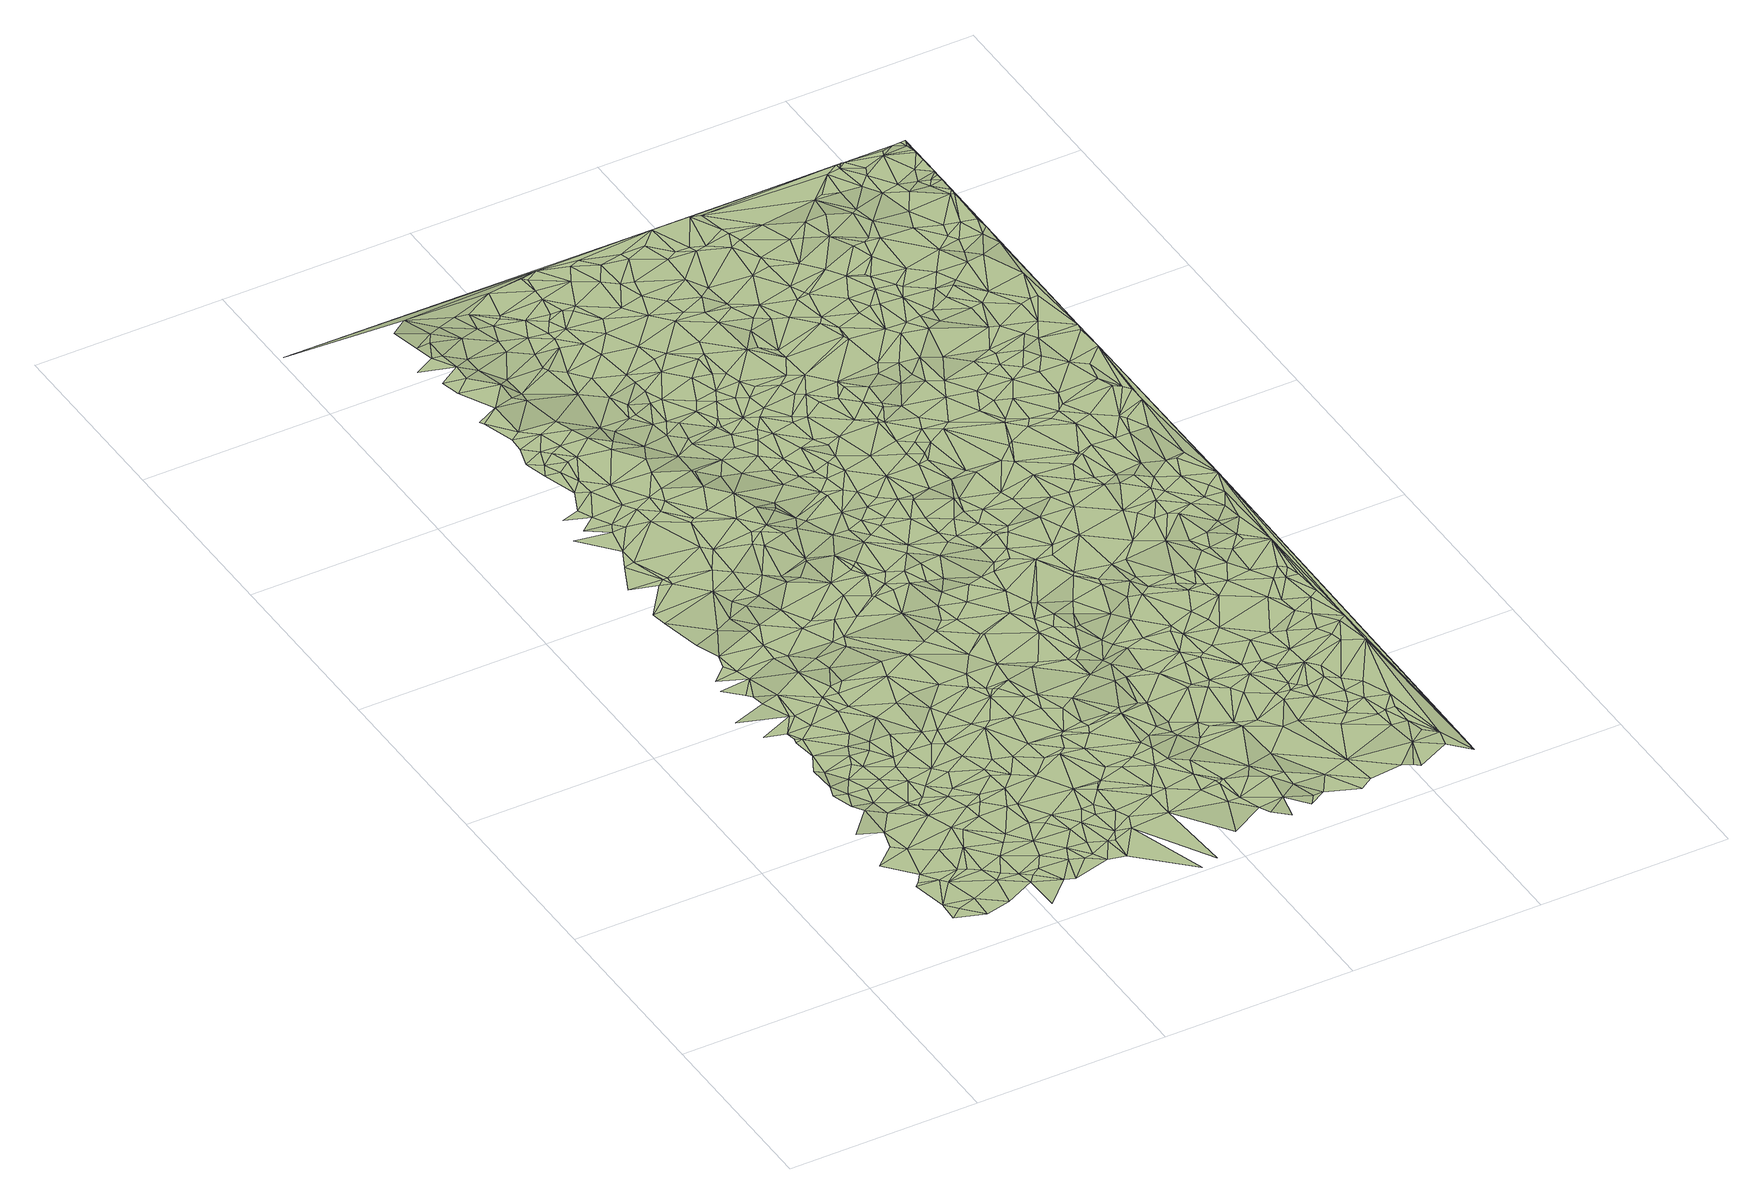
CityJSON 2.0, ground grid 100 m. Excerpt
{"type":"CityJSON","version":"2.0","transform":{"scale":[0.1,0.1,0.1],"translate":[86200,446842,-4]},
"CityObjects":{
"terrain1":{"type":"TINRelief","geometry":[{"type":"CompositeSurface","lod":"2","boundaries":[[[0,1,2]],[[1,3,2]],[[0,4,5]],[[0,2,6]],[[7,5,4]],[[7,4,8]],[[2,3,6]],[[0,9,4]],[[0,6,9]],[[10,8,11]],[[10,11,12]],[[8,4,13]],[[6,3,14]],[[4,9,13]],[[12,11,15]],[[15,16,17]],[[8,18,11]],[[19,9,6]],[[8,13,18]],[[13,9,20]],[[19,6,14]],[[21,20,9]],[[19,21,9]],[[22,23,24]],[[15,25,16]],[[22,24,26]],[[23,16,27]],[[11,28,15]],[[24,23,27]],[[29,13,20]],[[29,18,13]],[[16,25,27]],[[11,18,30]],[[31,19,14]],[[26,32,33]],[[29,20,21]],[[24,34,26]],[[19,35,21]],[[15,28,25]],[[26,34,32]],[[24,27,36]],[[37,33,32]],[[19,38,35]],[[24,36,34]],[[11,30,28]],[[39,27,25]],[[29,30,18]],[[40,21,35]],[[31,38,19]],[[29,21,40]],[[41,36,27]],[[28,42,25]],[[39,25,42]],[[34,43,32]],[[40,35,38]],[[41,27,39]],[[37,32,44]],[[45,38,31]],[[37,46,47]],[[34,36,48]],[[49,31,50]],[[47,46,51]],[[29,52,30]],[[53,54,55]],[[46,54,51]],[[32,43,44]],[[41,48,36]],[[28,56,42]],[[56,39,42]],[[57,29,40]],[[58,38,45]],[[34,59,43]],[[34,48,59]],[[45,31,49]],[[57,52,29]],[[60,55,61]],[[37,62,46]],[[40,38,63]],[[64,39,56]],[[46,65,54]],[[58,45,49]],[[37,44,62]],[[66,41,39]],[[58,63,38]],[[44,43,59]],[[67,28,30]],[[66,48,41]],[[28,68,56]],[[69,30,52]],[[54,70,55]],[[66,39,64]],[[54,65,70]],[[71,59,48]],[[72,52,57]],[[64,56,68]],[[57,40,73]],[[74,75,76]],[[77,44,59]],[[46,78,65]],[[46,62,78]],[[66,71,48]],[[73,40,63]],[[72,69,52]],[[69,67,30]],[[67,68,28]],[[58,49,79]],[[61,55,80]],[[81,61,80]],[[66,64,82]],[[77,62,44]],[[75,81,76]],[[55,70,80]],[[58,79,63]],[[64,68,82]],[[79,49,83]],[[84,85,86]],[[72,57,73]],[[71,87,59]],[[77,59,87]],[[84,76,85]],[[81,80,76]],[[65,88,70]],[[89,62,77]],[[89,78,62]],[[80,70,88]],[[90,66,82]],[[91,82,68]],[[90,71,66]],[[69,92,67]],[[93,86,85]],[[94,65,78]],[[73,63,95]],[[79,83,96]],[[89,77,87]],[[63,79,95]],[[72,97,69]],[[72,73,98]],[[67,99,68]],[[94,88,65]],[[71,100,87]],[[91,68,99]],[[101,82,91]],[[92,99,67]],[[69,97,92]],[[102,96,83]],[[72,98,97]],[[90,100,71]],[[101,90,82]],[[76,80,103]],[[79,96,95]],[[104,80,88]],[[85,76,105]],[[89,87,106]],[[107,78,89]],[[108,109,110]],[[93,110,109]],[[98,73,111]],[[93,85,112]],[[100,106,87]],[[113,73,95]],[[94,104,88]],[[107,94,78]],[[114,95,96]],[[103,80,104]],[[113,111,73]],[[114,96,102]],[[107,89,106]],[[92,115,99]],[[94,116,104]],[[91,99,117]],[[98,118,97]],[[76,103,105]],[[114,119,95]],[[92,97,115]],[[120,108,121]],[[101,91,122]],[[90,123,100]],[[107,116,94]],[[85,105,112]],[[113,95,119]],[[124,98,111]],[[101,125,90]],[[124,118,98]],[[116,126,104]],[[93,127,110]],[[97,118,115]],[[128,106,100]],[[129,120,130]],[[103,104,131]],[[91,117,122]],[[132,114,102]],[[131,104,126]],[[93,112,127]],[[115,117,99]],[[124,111,113]],[[133,134,135]],[[132,119,114]],[[108,110,121]],[[133,129,134]],[[90,136,123]],[[128,107,106]],[[123,128,100]],[[90,125,136]],[[101,122,125]],[[132,102,137]],[[138,113,119]],[[139,105,103]],[[120,121,130]],[[107,140,116]],[[124,113,138]],[[141,131,126]],[[139,112,105]],[[138,119,132]],[[142,103,131]],[[134,143,135]],[[129,130,134]],[[127,144,110]],[[145,135,143]],[[139,103,146]],[[115,147,117]],[[118,148,115]],[[149,132,137]],[[128,140,107]],[[147,122,117]],[[123,150,128]],[[116,151,126]],[[134,152,143]],[[142,131,141]],[[123,136,150]],[[124,153,118]],[[134,130,152]],[[154,124,138]],[[142,146,103]],[[121,110,144]],[[125,122,155]],[[112,156,127]],[[145,157,158]],[[138,132,159]],[[149,159,132]],[[147,155,122]],[[156,144,127]],[[115,148,147]],[[149,137,160]],[[141,126,151]],[[140,151,116]],[[161,112,139]],[[162,138,159]],[[162,154,138]],[[153,148,118]],[[154,153,124]],[[128,150,163]],[[164,136,125]],[[128,163,140]],[[149,160,159]],[[165,166,167]],[[168,152,130]],[[161,156,112]],[[169,144,156]],[[160,137,170]],[[157,171,172]],[[173,121,144]],[[174,139,146]],[[175,150,136]],[[172,171,166]],[[176,155,147]],[[164,125,155]],[[145,177,157]],[[145,143,178]],[[168,130,121]],[[173,144,169]],[[143,152,179]],[[180,154,162]],[[176,147,148]],[[142,141,181]],[[162,159,182]],[[142,183,146]],[[140,163,184]],[[185,163,150]],[[180,153,154]],[[161,139,174]],[[160,186,159]],[[157,177,171]],[[180,162,182]],[[140,184,151]],[[164,175,136]],[[175,185,150]],[[164,155,176]],[[182,159,186]],[[169,156,187]],[[141,151,181]],[[188,121,173]],[[167,166,189]],[[145,178,177]],[[161,187,156]],[[174,146,183]],[[190,176,148]],[[168,179,152]],[[191,173,169]],[[171,192,166]],[[142,181,183]],[[180,193,153]],[[194,167,189]],[[180,182,193]],[[168,121,195]],[[143,179,178]],[[195,121,188]],[[153,196,148]],[[171,177,197]],[[191,169,187]],[[191,188,173]],[[198,184,163]],[[199,200,201]],[[202,164,176]],[[166,192,189]],[[200,194,203]],[[198,151,184]],[[202,176,190]],[[160,204,186]],[[205,187,161]],[[193,206,153]],[[190,148,196]],[[164,207,175]],[[201,200,203]],[[171,197,192]],[[174,183,208]],[[194,189,209]],[[160,210,204]],[[211,163,185]],[[203,194,209]],[[153,206,212]],[[161,174,213]],[[182,186,214]],[[178,197,177]],[[215,199,201]],[[216,199,215]],[[217,185,175]],[[153,212,196]],[[205,161,213]],[[168,195,218]],[[193,182,214]],[[219,181,151]],[[193,212,206]],[[174,208,213]],[[168,218,179]],[[219,183,181]],[[202,220,164]],[[201,203,221]],[[222,188,191]],[[220,207,164]],[[211,198,163]],[[223,191,187]],[[198,219,151]],[[209,189,224]],[[202,190,225]],[[222,195,188]],[[219,208,183]],[[217,175,207]],[[203,209,221]],[[224,189,192]],[[215,201,226]],[[214,186,204]],[[225,190,196]],[[227,228,229]],[[201,221,226]],[[230,197,178]],[[216,231,227]],[[193,232,212]],[[217,211,185]],[[229,233,234]],[[216,215,231]],[[235,178,179]],[[197,236,192]],[[212,237,196]],[[238,187,205]],[[239,221,209]],[[222,191,223]],[[218,235,179]],[[239,209,224]],[[236,224,192]],[[213,208,240]],[[227,231,228]],[[235,230,178]],[[228,233,229]],[[220,217,207]],[[193,214,232]],[[215,226,241]],[[202,225,242]],[[243,218,195]],[[230,236,197]],[[239,226,221]],[[202,244,220]],[[245,205,213]],[[225,196,246]],[[243,195,222]],[[215,241,231]],[[247,237,212]],[[237,246,196]],[[241,226,239]],[[248,219,198]],[[202,242,244]],[[249,208,219]],[[223,187,238]],[[248,198,211]],[[232,247,212]],[[214,204,250]],[[222,223,251]],[[252,230,235]],[[230,253,236]],[[225,246,242]],[[254,255,256]],[[252,253,230]],[[217,257,211]],[[245,213,240]],[[214,250,232]],[[228,231,258]],[[220,259,217]],[[223,260,251]],[[245,238,205]],[[257,248,211]],[[218,261,235]],[[262,240,208]],[[239,224,263]],[[217,264,257]],[[265,222,251]],[[266,224,236]],[[220,244,267]],[[254,233,268]],[[253,269,236]],[[228,270,233]],[[237,271,246]],[[272,241,239]],[[217,273,264]],[[274,231,241]],[[243,275,218]],[[276,277,278]],[[247,271,237]],[[243,222,265]],[[262,208,249]],[[250,204,279]],[[255,276,256]],[[280,242,246]],[[220,267,259]],[[204,281,282]],[[283,253,252]],[[223,238,260]],[[248,284,219]],[[244,242,280]],[[217,259,273]],[[261,252,235]],[[254,268,255]],[[232,285,247]],[[249,219,284]],[[218,275,261]],[[232,250,285]],[[266,236,269]],[[228,258,270]],[[257,264,286]],[[274,258,231]],[[251,260,287]],[[274,241,272]],[[272,239,263]],[[233,288,268]],[[273,286,264]],[[204,282,279]],[[257,289,248]],[[290,263,224]],[[290,224,266]],[[233,270,288]],[[276,291,277]],[[292,245,240]],[[247,285,271]],[[261,283,252]],[[293,277,294]],[[244,295,267]],[[296,265,251]],[[244,280,297]],[[273,259,286]],[[243,265,298]],[[294,277,291]],[[255,299,276]],[[300,269,253]],[[301,244,297]],[[287,260,238]],[[301,295,244]],[[302,280,246]],[[271,302,246]],[[267,303,259]],[[293,304,305]],[[283,300,253]],[[243,298,275]],[[257,286,289]],[[255,268,299]],[[296,251,287]],[[306,292,240]],[[262,306,240]],[[248,289,284]],[[276,307,291]],[[250,308,285]],[[303,286,259]],[[309,249,284]],[[295,303,267]],[[250,279,308]],[[293,294,304]],[[262,249,309]],[[310,268,288]],[[272,263,311]],[[276,299,307]],[[282,281,312]],[[310,288,270]],[[274,313,258]],[[314,238,245]],[[265,315,298]],[[285,316,271]],[[274,272,313]],[[261,275,317]],[[266,269,318]],[[304,319,305]],[[298,317,275]],[[296,315,265]],[[320,299,268]],[[294,291,321]],[[314,245,292]],[[261,322,283]],[[320,268,310]],[[301,323,295]],[[313,272,311]],[[295,323,303]],[[324,287,238]],[[271,316,302]],[[285,308,325]],[[291,307,321]],[[282,326,279]],[[303,327,286]],[[280,328,297]],[[301,297,329]],[[285,325,316]],[[300,318,269]],[[311,263,330]],[[298,315,317]],[[262,309,331]],[[290,330,263]],[[327,289,286]],[[283,322,300]],[[332,308,279]],[[309,284,333]],[[294,321,304]],[[334,306,262]],[[324,296,287]],[[306,335,292]],[[258,336,270]],[[261,317,337]],[[314,338,238]],[[339,282,312]],[[324,238,338]],[[332,279,326]],[[289,340,284]],[[339,326,282]],[[302,328,280]],[[290,266,341]],[[301,329,323]],[[304,342,319]],[[343,313,311]],[[344,307,299]],[[261,337,322]],[[345,325,308]],[[346,319,347]],[[348,315,296]],[[336,310,270]],[[313,336,258]],[[335,314,292]],[[309,349,331]],[[344,299,320]],[[334,335,306]],[[302,316,350]],[[343,311,330]],[[348,317,315]],[[262,331,351]],[[332,352,308]],[[304,321,342]],[[284,340,333]],[[341,266,318]],[[329,297,328]],[[339,352,326]],[[345,308,352]],[[309,333,349]],[[332,326,352]],[[353,320,310]],[[327,354,289]],[[300,355,318]],[[356,338,314]],[[290,341,330]],[[357,337,317]],[[334,262,358]],[[324,338,356]],[[323,359,303]],[[302,350,328]],[[360,316,325]],[[361,321,307]],[[362,339,312]],[[303,359,327]],[[358,262,351]],[[363,296,324]],[[364,356,314]],[[322,365,300]],[[364,324,356]],[[331,349,351]],[[362,312,366]],[[329,367,323]],[[348,368,317]],[[319,342,369]],[[300,365,355]],[[345,370,325]],[[363,348,296]],[[339,371,352]],[[368,357,317]],[[335,372,314]],[[360,350,316]],[[373,313,343]],[[334,358,335]],[[344,361,307]],[[374,342,321]],[[364,314,372]],[[375,310,336]],[[376,322,337]],[[362,366,377]],[[378,337,357]],[[329,328,367]],[[375,353,310]],[[328,350,379]],[[343,330,380]],[[289,381,340]],[[370,360,325]],[[382,345,352]],[[383,344,320]],[[289,354,381]],[[376,337,378]],[[384,318,355]],[[383,320,353]],[[385,324,364]],[[386,379,350]],[[330,341,387]],[[374,369,342]],[[327,388,354]],[[374,321,361]],[[389,336,313]],[[378,357,368]],[[390,368,348]],[[335,391,372]],[[349,392,351]],[[393,339,362]],[[393,371,339]],[[323,367,394]],[[358,391,335]],[[360,386,350]],[[373,389,313]],[[384,341,318]],[[363,390,348]],[[358,351,395]],[[322,396,365]],[[373,343,380]],[[382,352,371]],[[385,364,372]],[[376,378,368]],[[382,370,345]],[[397,367,328]],[[384,355,365]],[[349,333,398]],[[398,333,340]],[[363,324,385]],[[380,330,387]],[[327,359,388]],[[323,394,359]],[[399,328,379]],[[395,351,392]],[[386,400,379]],[[376,401,322]],[[375,336,402]],[[358,395,403]],[[374,404,369]],[[358,403,391]],[[319,369,405]],[[374,361,406]],[[341,407,387]],[[370,408,360]],[[399,397,328]],[[401,396,322]],[[344,409,361]],[[384,410,341]],[[349,398,392]],[[373,380,411]],[[341,410,407]],[[399,379,400]],[[354,388,381]],[[397,394,367]],[[382,371,393]],[[384,365,396]],[[374,406,404]],[[373,411,412]],[[389,413,336]],[[402,336,413]],[[373,412,389]],[[383,409,344]],[[372,391,414]],[[360,415,386]],[[363,385,416]],[[417,362,418]],[[398,340,381]],[[419,353,375]],[[385,372,414]],[[363,420,390]],[[421,388,359]],[[422,393,362]],[[390,423,368]],[[424,403,395]],[[380,387,425]],[[409,406,361]],[[426,376,368]],[[415,400,386]],[[403,427,391]],[[408,415,360]],[[419,383,353]],[[422,362,417]],[[419,375,402]],[[395,392,428]],[[411,380,429]],[[430,387,407]],[[431,404,406]],[[382,393,432]],[[411,429,412]],[[363,416,420]],[[416,385,433]],[[430,425,387]],[[424,427,403]],[[421,434,388]],[[405,369,404]],[[424,395,428]],[[429,380,425]],[[435,421,359]],[[399,436,397]],[[427,414,391]],[[437,410,384]],[[394,438,359]],[[397,436,394]],[[434,381,388]],[[422,432,393]],[[417,418,439]],[[382,440,370]],[[389,412,441]],[[440,408,370]],[[431,442,404]],[[426,401,376]],[[443,384,396]],[[444,415,408]],[[445,409,383]],[[401,446,396]],[[420,423,390]],[[447,407,410]],[[385,448,433]],[[389,449,413]],[[416,433,450]],[[426,368,423]],[[422,417,439]],[[451,406,409]],[[385,414,448]],[[438,435,359]],[[419,445,383]],[[452,382,432]],[[451,431,406]],[[398,381,453]],[[435,434,421]],[[402,413,454]],[[429,455,412]],[[392,398,456]],[[416,450,420]],[[446,443,396]],[[457,399,400]],[[394,436,438]],[[430,407,447]],[[442,405,404]],[[428,392,456]],[[443,437,384]],[[458,429,425]],[[434,459,381]],[[381,459,453]],[[460,410,437]],[[419,402,461]],[[424,462,427]],[[412,455,441]],[[451,442,431]],[[463,425,430]],[[440,444,408]],[[389,441,449]],[[415,457,400]],[[450,433,464]],[[424,428,465]],[[427,462,414]],[[445,466,409]],[[401,467,446]],[[464,433,448]],[[422,468,432]],[[451,409,466]],[[460,447,410]],[[469,436,399]],[[452,440,382]],[[422,439,468]],[[458,455,429]],[[458,425,463]],[[426,467,401]],[[398,453,470]],[[471,415,444]],[[448,414,462]],[[461,402,454]],[[413,449,454]],[[424,465,462]],[[319,405,347]],[[438,436,472]],[[434,473,459]],[[420,450,474]],[[463,430,447]],[[435,475,434]],[[452,432,468]],[[419,461,445]],[[398,470,456]],[[428,456,465]],[[476,453,459]],[[446,477,443]],[[420,478,423]],[[467,477,446]],[[479,450,464]],[[480,437,443]],[[457,469,399]],[[451,466,481]],[[438,482,435]],[[445,483,466]],[[426,423,478]],[[440,471,444]],[[475,473,434]],[[460,437,480]],[[484,470,453]],[[460,485,447]],[[484,453,476]],[[469,472,436]],[[479,474,450]],[[473,476,459]],[[426,486,467]],[[451,487,442]],[[464,448,488]],[[468,439,489]],[[490,447,485]],[[445,461,483]],[[420,474,491]],[[463,447,490]],[[477,480,443]],[[448,462,492]],[[458,493,455]],[[494,458,463]],[[420,491,478]],[[438,472,482]],[[493,441,455]],[[483,481,466]],[[435,495,475]],[[471,496,415]],[[467,497,477]],[[426,478,486]],[[465,456,498]],[[442,499,405]],[[493,449,441]],[[451,481,500]],[[467,486,497]],[[479,464,488]],[[482,495,435]],[[415,496,457]],[[475,501,473]],[[465,502,462]],[[460,503,485]],[[346,347,504]],[[473,505,476]],[[460,480,506]],[[448,492,507]],[[448,507,488]],[[490,485,503]],[[440,508,471]],[[452,509,440]],[[501,505,473]],[[510,463,490]],[[452,468,511]],[[451,500,487]],[[465,498,502]],[[512,454,449]],[[513,461,454]],[[514,469,457]],[[477,515,480]],[[510,494,463]],[[442,487,499]],[[494,516,458]],[[474,517,491]],[[513,483,461]],[[483,518,481]],[[477,497,519]],[[484,476,520]],[[460,506,503]],[[479,521,474]],[[468,489,522]],[[462,523,492]],[[500,481,518]],[[486,524,497]],[[525,486,478]],[[458,516,493]],[[493,526,449]],[[462,502,523]],[[525,478,491]],[[506,480,515]],[[527,456,470]],[[510,490,503]],[[514,457,496]],[[520,476,505]],[[479,488,521]],[[509,508,440]],[[477,519,515]],[[469,528,472]],[[474,521,517]],[[475,529,501]],[[452,511,509]],[[527,470,484]],[[514,530,469]],[[512,449,526]],[[527,498,456]],[[524,519,497]],[[405,499,531]],[[528,482,472]],[[471,508,532]],[[507,492,533]],[[534,495,482]],[[471,535,496]],[[500,518,487]],[[513,454,512]],[[525,524,486]],[[488,507,536]],[[483,537,518]],[[468,522,511]],[[501,529,505]],[[538,475,495]],[[539,494,510]],[[540,502,498]],[[492,523,533]],[[514,496,541]],[[506,542,503]],[[513,543,483]],[[506,515,542]],[[471,532,535]],[[539,516,494]],[[543,537,483]],[[517,544,491]],[[347,405,531]],[[514,541,530]],[[510,503,545]],[[546,488,536]],[[530,528,469]],[[546,521,488]],[[529,520,505]],[[547,487,518]],[[507,533,548]],[[536,507,548]],[[524,549,519]],[[525,491,544]],[[550,484,520]],[[515,519,551]],[[541,496,535]],[[525,549,524]],[[493,552,526]],[[547,518,537]],[[553,523,502]],[[534,482,528]],[[538,529,475]],[[534,538,495]],[[539,510,545]],[[527,540,498]],[[517,521,544]],[[499,554,531]],[[503,542,555]],[[553,502,540]],[[509,556,508]],[[509,511,557]],[[542,515,558]],[[552,512,526]],[[559,533,523]],[[545,503,560]],[[543,547,537]],[[549,561,519]],[[527,484,550]],[[516,562,493]],[[546,563,521]],[[561,551,519]],[[558,515,551]],[[564,499,487]],[[560,503,555]],[[508,565,532]],[[539,566,516]],[[530,541,567]],[[347,531,554]],[[562,552,493]],[[511,522,568]],[[521,563,544]],[[547,564,487]],[[548,533,569]],[[553,570,523]],[[564,554,499]],[[525,571,549]],[[530,567,528]],[[509,557,556]],[[553,540,527]],[[546,536,572]],[[541,535,573]],[[539,545,574]],[[575,555,542]],[[559,569,533]],[[576,513,512]],[[508,556,565]],[[577,520,529]],[[536,548,572]],[[570,559,523]],[[575,542,558]],[[525,544,571]],[[534,528,578]],[[535,532,573]],[[516,566,562]],[[576,543,513]],[[543,579,547]],[[580,557,511]],[[539,581,566]],[[546,582,563]],[[545,560,574]],[[549,583,561]],[[564,347,554]],[[534,584,538]],[[567,585,528]],[[541,586,567]],[[561,583,551]],[[550,520,577]],[[539,574,581]],[[558,551,587]],[[588,548,569]],[[544,563,582]],[[538,589,529]],[[552,590,512]],[[549,571,583]],[[553,591,570]],[[534,578,584]],[[532,565,573]],[[541,573,586]],[[585,592,528]],[[575,558,587]],[[572,548,588]],[[546,572,582]],[[562,593,552]],[[527,550,594]],[[583,587,551]],[[528,592,578]],[[574,560,595]],[[570,591,559]],[[596,553,527]],[[566,593,562]],[[577,529,589]],[[560,555,597]],[[566,581,593]],[[598,527,594]],[[567,586,585]],[[559,599,569]],[[576,579,543]],[[600,564,547]],[[557,601,556]],[[575,602,555]],[[600,547,579]],[[603,588,569]],[[596,591,553]],[[604,594,550]],[[593,605,552]],[[591,599,559]],[[606,565,556]],[[511,568,607]],[[604,550,577]],[[564,608,347]],[[576,512,590]],[[609,572,588]],[[578,592,584]],[[595,560,597]],[[544,582,610]],[[596,527,598]],[[611,557,580]],[[585,612,592]],[[544,613,571]],[[603,569,599]],[[538,584,614]],[[585,586,612]],[[580,511,615]],[[609,588,603]],[[538,614,589]],[[573,565,616]],[[575,587,617]],[[552,605,590]],[[611,601,557]],[[597,555,602]],[[601,606,556]],[[606,616,565]],[[618,582,572]],[[583,619,587]],[[544,610,613]],[[574,620,581]],[[574,595,621]],[[622,347,608]],[[623,586,573]],[[600,608,564]],[[618,572,609]],[[575,617,602]],[[604,624,594]],[[604,577,625]],[[577,589,625]],[[581,620,593]],[[511,607,615]],[[571,626,583]],[[568,627,607]],[[592,628,584]],[[576,629,579]],[[630,573,616]],[[618,610,582]],[[598,594,631]],[[592,612,632]],[[606,633,616]],[[634,599,591]],[[600,579,635]],[[623,573,630]],[[636,617,587]],[[607,627,637]],[[589,614,625]],[[596,634,591]],[[601,638,606]],[[595,597,621]],[[571,613,639]],[[636,587,619]],[[612,586,640]],[[638,633,606]],[[603,599,641]],[[593,620,605]],[[584,628,614]],[[642,609,603]],[[635,579,629]],[[596,598,631]],[[604,625,624]],[[611,580,643]],[[574,621,620]],[[583,626,619]],[[600,644,608]],[[571,639,626]],[[640,586,623]],[[576,590,645]],[[592,646,628]],[[592,632,646]],[[611,647,601]],[[631,594,624]],[[618,648,610]],[[623,630,649]],[[625,614,650]],[[576,651,629]],[[652,613,610]],[[653,618,609]],[[644,622,608]],[[580,615,643]],[[612,640,632]],[[600,635,644]],[[597,602,654]],[[634,641,599]],[[590,605,655]],[[652,610,648]],[[656,616,633]],[[576,645,651]],[[602,617,654]],[[657,603,641]],[[601,658,638]],[[656,630,616]],[[624,625,659]],[[636,660,617]],[[596,661,634]],[[642,603,657]],[[625,650,659]],[[636,619,660]],[[607,637,662]],[[601,647,663]],[[638,656,633]],[[635,629,664]],[[653,609,642]],[[618,665,648]],[[613,666,639]],[[596,631,661]],[[597,654,621]],[[620,655,605]],[[652,666,613]],[[649,630,656]],[[611,667,647]],[[668,623,649]],[[601,663,658]],[[669,650,614]],[[628,669,614]],[[611,643,667]],[[645,590,670]],[[624,659,671]],[[626,672,619]],[[653,665,618]],[[673,626,639]],[[652,648,674]],[[668,640,623]],[[607,675,615]],[[590,655,670]],[[638,658,656]],[[660,619,676]],[[677,643,615]],[[622,504,347]],[[621,678,620]],[[644,679,622]],[[617,660,680]],[[665,674,648]],[[647,667,663]],[[676,619,672]],[[635,681,644]],[[635,664,681]],[[617,680,654]],[[673,672,626]],[[652,674,666]],[[659,650,682]],[[640,683,632]],[[668,649,656]],[[621,654,678]],[[607,684,675]],[[666,685,639]],[[677,615,675]],[[646,686,628]],[[667,643,677]],[[632,686,646]],[[687,620,678]],[[685,673,639]],[[607,688,684]],[[671,659,682]],[[651,689,629]],[[607,662,688]],[[629,689,664]],[[669,690,650]],[[645,691,651]],[[692,641,634]],[[631,624,693]],[[687,694,620]],[[658,663,695]],[[620,694,655]],[[624,671,693]],[[657,641,692]],[[661,696,634]],[[650,690,682]],[[673,697,672]],[[698,660,676]],[[658,699,656]],[[668,683,640]],[[631,696,661]],[[645,670,691]],[[687,678,700]],[[674,685,666]],[[686,669,628]],[[667,701,663]],[[698,680,660]],[[677,675,702]],[[658,695,699]],[[644,681,679]],[[697,676,672]],[[684,688,675]],[[687,700,694]],[[701,695,663]],[[642,657,703]],[[667,677,704]],[[653,642,705]],[[653,705,665]],[[702,675,688]],[[665,706,674]],[[670,655,707]],[[688,662,708]],[[677,702,704]],[[692,634,696]],[[669,709,690]],[[673,710,697]],[[685,711,673]],[[712,676,697]],[[651,691,689]],[[682,690,709]],[[667,704,701]],[[713,698,676]],[[655,694,714]],[[664,715,681]],[[704,702,688]],[[668,716,683]],[[706,685,674]],[[673,711,710]],[[713,680,698]],[[713,676,712]],[[657,692,703]],[[683,717,632]],[[670,718,691]],[[719,709,669]],[[705,706,665]],[[686,719,669]],[[622,679,504]],[[655,714,707]],[[712,697,710]],[[670,707,718]],[[671,682,720]],[[664,689,715]],[[632,717,686]],[[694,700,721]],[[722,705,642]],[[668,656,723]],[[656,699,724]],[[681,725,679]],[[722,642,703]],[[671,720,693]],[[726,682,709]],[[695,724,699]],[[631,693,727]],[[631,727,696]],[[728,678,654]],[[729,654,680]],[[719,726,709]],[[730,711,685]],[[718,731,691]],[[691,731,689]],[[678,732,700]],[[730,685,706]],[[694,721,714]],[[692,696,733]],[[668,734,716]],[[735,680,713]],[[686,736,719]],[[715,725,681]],[[703,692,733]],[[720,682,726]],[[683,716,737]],[[701,738,695]],[[739,712,710]],[[739,713,712]],[[688,708,738]],[[718,707,740]],[[741,721,700]],[[707,714,740]],[[719,736,726]],[[704,688,738]],[[656,724,723]],[[668,723,734]],[[704,738,701]],[[705,742,706]],[[679,725,504]],[[740,714,721]],[[711,743,710]],[[686,717,736]],[[683,737,717]],[[722,742,705]],[[735,744,680]],[[732,741,700]],[[695,738,724]],[[731,745,689]],[[735,713,739]],[[703,733,746]],[[730,743,711]],[[715,747,725]],[[696,748,733]],[[729,728,654]],[[749,693,720]],[[750,727,693]],[[715,689,745]],[[734,751,716]],[[718,752,731]],[[729,680,744]],[[720,726,753]],[[741,740,721]],[[728,732,678]],[[736,754,726]],[[716,751,737]],[[755,730,706]],[[722,703,756]],[[696,727,748]],[[750,693,749]],[[757,739,710]],[[722,758,742]],[[718,740,752]],[[747,504,725]],[[742,755,706]],[[753,726,754]],[[715,745,747]],[[757,710,743]],[[746,733,748]],[[703,746,756]],[[759,717,737]],[[708,760,738]],[[761,720,753]],[[736,717,762]],[[734,723,763]],[[735,739,764]],[[723,724,763]],[[730,765,743]],[[741,766,740]],[[736,767,754]],[[747,768,504]],[[735,764,744]],[[734,763,751]],[[722,769,758]],[[747,745,768]],[[749,720,770]],[[755,765,730]],[[759,762,717]],[[742,758,755]],[[736,762,767]],[[761,753,771]],[[759,737,772]],[[773,720,761]],[[774,739,757]],[[753,754,771]],[[763,724,738]],[[750,775,727]],[[732,776,741]],[[731,777,745]],[[774,764,739]],[[751,772,737]],[[778,746,748]],[[722,756,769]],[[756,746,778]],[[727,779,748]],[[731,752,777]],[[741,776,766]],[[750,749,775]],[[770,720,773]],[[780,732,728]],[[729,780,728]],[[752,740,781]],[[782,768,745]],[[761,771,783]],[[781,740,766]],[[784,771,754]],[[780,776,732]],[[763,760,751]],[[767,784,754]],[[757,743,785]],[[759,786,762]],[[755,758,787]],[[763,738,760]],[[751,760,772]],[[759,772,786]],[[775,749,770]],[[727,788,779]],[[755,789,765]],[[773,761,783]],[[504,768,790]],[[729,744,791]],[[775,788,727]],[[765,792,743]],[[793,778,748]],[[758,769,787]],[[774,757,794]],[[795,756,778]],[[774,794,764]],[[777,782,745]],[[793,748,779]],[[762,796,767]],[[797,744,764]],[[792,785,743]],[[729,791,780]],[[776,798,766]],[[765,789,799]],[[794,757,785]],[[782,790,768]],[[769,756,795]],[[795,778,793]],[[755,800,789]],[[801,776,780]],[[760,802,772]],[[803,771,784]],[[783,771,803]],[[708,804,760]],[[762,786,796]],[[802,786,772]],[[805,781,766]],[[755,787,800]],[[765,799,792]],[[805,766,798]],[[752,781,806]],[[775,770,807]],[[770,773,807]],[[793,779,808]],[[773,783,809]],[[791,744,797]],[[767,810,784]],[[752,811,777]],[[797,764,794]],[[788,808,779]],[[802,812,786]],[[752,806,811]],[[786,813,796]],[[775,814,788]],[[815,798,776]],[[791,801,780]],[[777,816,782]],[[789,817,799]],[[786,812,813]],[[767,796,810]],[[800,817,789]],[[769,795,818]],[[803,784,819]],[[818,795,793]],[[794,785,820]],[[821,783,803]],[[821,809,783]],[[782,822,790]],[[775,807,814]],[[807,773,809]],[[801,815,776]],[[760,810,802]],[[823,800,787]],[[769,824,787]],[[782,816,822]],[[792,825,785]],[[784,810,819]],[[788,826,808]],[[777,811,827]],[[788,814,826]],[[828,806,781]],[[793,808,829]],[[802,810,812]],[[830,781,805]],[[796,813,810]],[[777,827,816]],[[830,805,798]],[[818,793,829]],[[769,818,824]],[[831,792,799]],[[812,810,813]],[[824,823,787]],[[820,785,832]],[[828,811,806]],[[822,833,790]],[[803,819,810]],[[814,807,834]],[[791,835,801]],[[785,825,832]],[[829,808,826]],[[836,817,800]],[[821,803,837]],[[821,837,809]],[[807,809,838]],[[823,836,800]],[[831,799,817]],[[797,794,839]],[[801,835,815]],[[791,797,840]],[[794,820,839]],[[814,841,826]],[[828,781,830]],[[831,825,792]],[[815,842,798]],[[803,810,837]],[[807,838,834]],[[814,834,841]],[[791,843,835]],[[809,837,838]],[[844,827,811]],[[818,829,845]],[[791,840,843]],[[824,836,823]],[[846,822,816]],[[846,816,827]],[[818,845,824]],[[760,804,810]],[[846,833,822]],[[830,798,842]],[[828,844,811]],[[829,826,847]],[[840,797,839]],[[815,835,848]],[[841,847,826]],[[836,849,817]],[[849,831,817]],[[850,832,825]],[[820,832,851]],[[852,837,810]],[[834,838,852]],[[853,841,834]],[[824,854,836]],[[843,848,835]],[[831,850,825]],[[852,838,837]],[[846,827,844]],[[824,845,854]],[[815,848,842]],[[855,845,829]],[[708,856,804]],[[853,834,852]],[[840,839,857]],[[858,836,854]],[[855,829,847]],[[840,859,843]],[[858,849,836]],[[860,832,850]],[[841,861,847]],[[828,862,844]],[[840,857,859]],[[804,852,810]],[[820,863,839]],[[831,864,850]],[[843,859,848]],[[851,832,860]],[[828,830,865]],[[853,804,841]],[[857,839,866]],[[504,790,867]],[[845,868,854]],[[849,869,831]],[[848,870,842]],[[804,861,841]],[[820,851,863]],[[855,868,845]],[[853,852,804]],[[831,869,864]],[[842,870,871]],[[847,861,872]],[[828,865,862]],[[830,842,873]],[[874,857,866]],[[874,859,857]],[[855,847,875]],[[846,844,876]],[[848,859,877]],[[848,877,870]],[[846,878,833]],[[866,839,863]],[[860,850,879]],[[850,864,879]],[[875,847,872]],[[804,872,861]],[[844,862,876]],[[858,854,880]],[[855,881,868]],[[842,871,882]],[[858,883,849]],[[833,884,790]],[[855,875,881]],[[859,885,877]],[[708,886,856]],[[830,873,865]],[[871,870,882]],[[869,887,864]],[[851,860,888]],[[849,889,869]],[[874,890,859]],[[891,874,866]],[[868,880,854]],[[842,882,873]],[[865,876,862]],[[890,885,859]],[[864,887,879]],[[877,892,870]],[[851,893,863]],[[891,866,863]],[[860,879,888]],[[894,872,804]],[[885,892,877]],[[858,880,883]],[[868,881,894]],[[846,876,878]],[[892,882,870]],[[895,890,874]],[[875,872,894]],[[849,883,889]],[[869,889,887]],[[895,874,891]],[[851,888,893]],[[875,894,881]],[[865,896,876]],[[865,873,897]],[[708,898,886]],[[899,879,887]],[[868,900,880]],[[897,873,882]],[[890,901,885]],[[868,894,902]],[[901,892,885]],[[868,902,900]],[[903,863,893]],[[888,879,899]],[[891,863,903]],[[865,897,904]],[[889,899,887]],[[833,878,905]],[[895,906,890]],[[895,891,903]],[[876,896,878]],[[907,882,892]],[[907,897,882]],[[880,900,883]],[[865,908,896]],[[889,883,909]],[[895,903,906]],[[894,804,856]],[[865,904,908]],[[900,909,883]],[[888,910,893]],[[890,906,911]],[[907,904,897]],[[890,911,901]],[[888,899,910]],[[903,893,912]],[[908,878,896]],[[906,903,913]],[[889,909,856]],[[833,905,884]],[[889,914,899]],[[894,856,902]],[[893,910,912]],[[906,913,911]],[[900,902,856]],[[900,856,909]],[[907,915,904]],[[901,916,892]],[[907,892,916]],[[915,908,904]],[[790,884,867]],[[913,903,912]],[[917,878,908]],[[901,911,918]],[[910,899,886]],[[889,856,914]],[[915,917,908]],[[504,867,919]],[[920,921,878]],[[917,920,878]],[[913,918,911]],[[907,922,915]],[[905,878,921]],[[899,914,886]],[[901,918,916]],[[923,912,910]],[[913,912,923]],[[907,916,922]],[[920,905,921]],[[923,910,924]],[[924,910,886]],[[915,925,917]],[[856,886,914]],[[917,926,920]],[[913,927,918]],[[913,923,928]],[[915,922,929]],[[918,930,916]],[[922,916,931]],[[920,926,905]],[[913,928,927]],[[917,925,926]],[[915,929,925]],[[930,932,916]],[[918,927,930]],[[928,923,924]],[[931,916,932]],[[928,924,886]],[[933,922,931]],[[926,934,905]],[[933,929,922]],[[905,934,884]],[[927,935,930]],[[928,886,936]],[[926,925,937]],[[926,937,934]],[[930,935,932]],[[934,938,884]],[[939,931,932]],[[934,940,938]],[[884,938,941]],[[934,867,940]],[[929,942,925]],[[933,931,939]],[[940,941,938]],[[884,941,867]],[[928,936,927]],[[940,867,941]],[[934,937,943]],[[934,943,867]],[[944,937,925]],[[886,898,936]],[[939,932,935]],[[927,936,935]],[[944,925,942]],[[933,945,929]],[[929,945,942]],[[933,939,945]],[[937,946,943]],[[943,946,867]],[[939,935,947]],[[944,946,937]],[[898,935,936]],[[944,942,948]],[[947,935,898]],[[942,949,948]],[[939,947,950]],[[867,946,951]],[[945,949,942]],[[944,948,952]],[[939,950,945]],[[950,947,898]],[[944,952,946]],[[867,951,919]],[[948,949,953]],[[950,898,954]],[[945,954,949]],[[898,955,954]],[[945,950,954]],[[953,949,955]],[[898,956,955]],[[948,953,957]],[[949,954,955]],[[948,957,952]],[[946,919,951]],[[898,958,956]],[[953,955,956]],[[952,959,946]],[[953,956,957]],[[957,960,952]],[[946,961,919]],[[946,959,962]],[[952,960,959]],[[946,962,961]],[[956,958,957]],[[957,958,960]],[[961,963,919]],[[960,958,959]],[[959,958,962]],[[962,958,964]],[[961,964,963]],[[961,962,964]]]}]}
},
"vertices":[
[592,350,35],[583,240,34],[643,290,35],[735,190,35],[669,520,35],[553,530,35],[741,320,35],[574,550,35],[613,600,35],[700,490,34],[484,750,35],[660,800,34],[598,850,35],[782,550,34],[871,220,34],[629,960,34],[630,1140,42],[503,1000,43],[783,720,34],[902,390,34],[823,530,34],[878,490,34],[559,1310,40],[594,1200,38],[624,1290,38],[715,1080,34],[578,1370,45],[697,1180,33],[869,970,34],[890,680,33],[917,840,33],[1031,300,33],[615,1490,35],[575,1520,36],[686,1390,34],[942,430,33],[725,1290,34],[627,1620,38],[1013,380,33],[835,1100,34],[1004,540,34],[809,1240,35],[831,1080,34],[753,1480,34],[776,1540,34],[1064,340,34],[647,1750,40],[608,1740,41],[809,1320,34],[1171,240,34],[1037,110,33],[615,1770,41],[956,800,33],[498,1850,41],[606,1820,41],[681,1930,41],[867,1060,34],[1067,620,34],[1111,370,34],[790,1440,34],[448,2020,31],[620,2070,44],[804,1600,39],[1163,450,35],[912,1100,34],[731,1820,42],[917,1240,35],[1057,940,33],[1020,1050,34],[1069,850,33],[705,1920,40],[922,1360,34],[1108,670,34],[1193,560,35],[506,2260,33],[592,2180,31],[668,2280,30],[876,1530,34],[857,1680,42],[1265,360,34],[714,2100,40],[616,2150,31],[970,1170,34],[1225,220,33],[526,2340,29],[648,2360,29],[610,2420,28],[948,1430,34],[841,1940,41],[913,1590,34],[1059,1270,34],[1067,1090,34],[1128,940,33],[632,2500,29],[893,1850,41],[1300,440,35],[1337,330,34],[1218,850,33],[1244,690,34],[1153,990,33],[1032,1440,34],[1114,1210,34],[1421,270,33],[884,2200,39],[885,1980,41],[846,2360,28],[1020,1590,34],[1025,1720,42],[528,2820,46],[597,2640,11],[733,2690,14],[1308,650,35],[853,2470,28],[1384,550,35],[1385,340,34],[1278,970,33],[954,1860,41],[1268,1090,34],[1269,840,34],[1403,430,34],[515,2900,47],[842,2920,45],[1267,1140,34],[1150,1430,34],[1365,690,35],[1230,1280,35],[964,1970,40],[850,2590,30],[1158,1530,34],[650,3080,47],[708,3060,47],[957,2030,42],[1492,390,34],[507,3120,47],[686,3110,47],[579,3280,46],[1207,1400,35],[1514,250,33],[1455,570,35],[909,2340,30],[1159,1770,42],[1024,2040,42],[1032,2170,29],[633,3290,46],[830,2740,10],[632,3390,43],[1005,2250,41],[1356,1050,33],[1452,980,33],[1527,380,34],[1228,1510,34],[1223,1970,41],[710,3110,47],[1551,810,34],[1508,660,35],[1334,1190,34],[911,2610,30],[662,3540,43],[475,3570,46],[1559,440,34],[1635,420,34],[1071,2490,28],[1542,590,35],[1282,1670,34],[1423,1410,35],[512,3730,44],[636,3680,47],[605,3760,44],[919,3060,47],[941,2780,15],[1772,0,32],[688,3590,47],[551,3610,47],[903,2850,11],[1142,2330,30],[1385,1470,35],[1430,1160,34],[735,3540,46],[856,3520,46],[957,3240,47],[1570,660,35],[1257,2080,40],[1636,570,35],[1179,2270,29],[1253,1800,42],[1326,1590,34],[1669,500,34],[1054,2660,28],[1001,2900,12],[728,3850,46],[1551,1080,33],[1031,2820,12],[803,3690,47],[1643,750,35],[658,3880,47],[996,3000,46],[1627,1070,33],[845,3630,46],[1404,1800,37],[573,4180,46],[601,4060,47],[641,4130,47],[1539,1210,34],[678,4050,46],[1843,440,33],[1135,2520,29],[1669,790,35],[1473,1450,35],[1206,2340,32],[720,3950,47],[1869,30,32],[1514,1720,34],[1690,800,35],[1232,2470,32],[1839,590,34],[675,4230,46],[604,4290,47],[1562,1600,35],[1001,3190,47],[1390,2060,42],[1576,1420,35],[749,4100,46],[1123,2950,13],[1186,2830,27],[831,3850,46],[1668,1100,33],[715,4190,47],[608,4370,46],[663,4410,47],[557,4540,46],[932,3560,47],[742,4340,47],[1875,650,34],[660,4620,47],[543,4560,47],[1012,3420,46],[940,3680,46],[1760,880,34],[1355,2720,32],[802,4110,48],[1334,2440,31],[776,4220,47],[1703,1190,33],[1180,3140,45],[1726,1210,34],[1360,2610,30],[1746,1050,33],[1825,840,35],[1555,1810,34],[1504,2110,42],[1919,600,34],[1195,2900,11],[1042,3440,46],[989,3620,46],[566,4800,47],[656,4880,46],[542,4900,46],[1578,1670,34],[850,4390,47],[1703,1520,35],[1256,2830,26],[1209,3340,47],[1528,2360,28],[967,4080,47],[1602,1650,35],[1219,3100,46],[1043,3840,46],[1724,1410,34],[770,4760,46],[1021,3710,46],[834,4630,17],[1906,880,35],[918,4210,47],[1627,1640,35],[884,4300,47],[1219,3220,47],[661,4980,45],[592,5090,45],[483,5030,46],[2057,510,34],[1826,1140,33],[2049,170,23],[2122,370,34],[1123,3460,46],[1631,1920,42],[1964,780,35],[1699,1670,35],[1347,2930,21],[770,4660,36],[1711,1800,38],[1072,3940,47],[642,5080,49],[1470,2540,30],[570,5190,47],[646,5200,43],[1810,1360,34],[1357,2960,13],[1850,1190,33],[1259,3200,46],[742,4920,32],[1200,3630,45],[1835,1230,33],[1996,960,34],[1762,1510,35],[683,5260,39],[535,5340,48],[1482,2530,29],[740,5020,29],[2086,630,34],[1589,2150,42],[841,4690,10],[1005,4130,46],[2225,260,33],[1022,4280,18],[1533,2690,30],[1347,3140,45],[2021,900,34],[1306,3230,46],[1217,3770,38],[648,5440,12],[831,4810,16],[793,5160,39],[1293,3510,47],[1884,1400,42],[1477,2900,24],[2043,790,35],[2159,510,33],[1834,1690,45],[2031,1200,27],[1988,1230,28],[1128,4050,24],[1651,2210,41],[2152,540,33],[1756,2030,40],[1580,2530,30],[1569,2590,29],[1065,4560,10],[1327,3370,48],[1488,2760,29],[2184,370,34],[1772,2020,42],[1232,3920,12],[754,5300,24],[1072,4230,11],[932,4990,20],[2124,730,35],[4,5440,45],[1351,5440,31],[1423,3150,34],[1718,2180,41],[2055,990,31],[1691,2310,41],[2190,530,34],[1018,4800,22],[1879,1710,44],[1230,3760,34],[1513,2780,29],[1399,3320,34],[1672,2540,29],[2043,1510,42],[2179,940,20],[934,5070,26],[2362,280,30],[1556,3050,12],[1536,2800,29],[1328,3690,12],[2258,210,30],[2040,1240,32],[1462,3230,28],[851,5330,26],[2216,810,28],[2300,490,35],[1617,2670,29],[1179,4280,12],[891,5190,35],[1029,4770,22],[1441,3390,14],[2337,150,20],[1420,3340,27],[2119,1030,33],[1246,4180,20],[1994,1900,44],[2342,560,30],[1033,4900,27],[1390,3790,18],[1640,2910,32],[2168,970,22],[1265,4080,15],[2012,1660,43],[1171,4450,25],[1492,3190,24],[1697,2630,30],[1823,2270,41],[2388,440,31],[2122,1420,34],[1758,2390,43],[1422,3660,13],[2140,1240,19],[1953,2100,40],[2172,1210,28],[2189,1040,23],[1541,3480,25],[1096,4710,26],[1745,2510,31],[917,5310,29],[1073,5400,32],[971,5180,29],[1333,4000,24],[2253,860,26],[1064,5020,31],[1332,3960,19],[1214,4280,21],[1216,4360,25],[1168,4610,28],[1778,2750,24],[2306,970,24],[1629,3030,27],[2496,230,21],[2458,180,20],[1150,4880,32],[1668,3160,27],[2040,1640,43],[2464,360,12],[1670,3300,30],[1822,2490,30],[1308,4160,27],[1659,3340,30],[1789,2640,30],[1897,2380,41],[1309,4310,29],[1354,4120,27],[1023,5210,30],[2459,440,30],[1696,2940,32],[2098,1700,43],[2157,1590,27],[2190,1430,25],[1480,3830,29],[2171,1540,34],[2548,230,21],[2474,850,18],[1325,4480,32],[1035,5230,31],[1542,3720,30],[2339,920,23],[1167,4950,32],[1540,3600,28],[1481,4000,31],[1806,2790,32],[1318,4550,32],[1714,3060,28],[1119,5140,33],[2487,610,14],[2027,2000,43],[1294,4740,33],[1333,4400,31],[2019,2250,42],[2396,1220,26],[1368,4310,31],[2076,1910,43],[1516,3920,32],[1264,4850,33],[1897,2650,29],[1462,4150,32],[1770,2980,31],[1974,2400,41],[1161,5000,33],[1631,3490,31],[2621,340,21],[2335,1380,24],[2078,2120,41],[2452,890,22],[2282,1440,25],[2159,1850,42],[1787,3130,32],[2226,1720,34],[2126,1990,42],[1632,3640,32],[1752,3300,33],[1820,3020,32],[1598,3820,33],[1209,5080,32],[2304,1620,22],[1248,4990,32],[2099,2100,43],[1502,3990,32],[1730,3410,34],[1267,5240,31],[1914,2950,35],[2718,160,21],[1519,4050,32],[1802,3250,34],[1979,2720,30],[1470,4490,31],[1501,4220,32],[2262,1680,20],[2482,1180,23],[1708,3480,34],[2047,2410,40],[1270,5310,31],[1242,5120,32],[2189,1860,40],[2082,2470,39],[1623,4000,33],[1965,5440,33],[2212,1960,32],[1637,3890,34],[1972,2790,38],[2553,850,24],[2633,750,21],[1578,4170,32],[2767,390,18],[1475,4710,32],[1393,4870,31],[2420,1230,28],[1684,3830,33],[1570,4380,31],[1860,3170,35],[1304,5120,32],[1741,3670,34],[2255,2040,34],[1936,3110,36],[2790,210,20],[2077,2600,38],[1794,3510,35],[1832,3420,35],[1489,4590,31],[2258,2390,41],[2496,1470,25],[2359,1870,34],[2479,1390,25],[1259,5420,32],[2602,1060,24],[2030,2730,38],[2403,1650,24],[2565,1120,23],[1974,2920,37],[1347,5090,32],[2425,1800,26],[1618,4240,31],[2160,2460,39],[2512,1220,25],[1696,3970,31],[1433,4970,32],[1980,3290,32],[1669,4150,31],[1997,3070,35],[1373,5120,32],[2086,2850,37],[1850,3540,33],[2349,2200,41],[1824,3700,31],[1559,4600,31],[2184,2530,39],[1281,5400,31],[1747,4020,30],[2736,920,25],[2716,750,25],[1808,3860,30],[2194,2670,36],[1729,4120,30],[1867,3630,30],[1666,4490,31],[2011,3100,33],[1448,5290,32],[2726,980,23],[1667,4360,31],[2560,1390,25],[2964,230,18],[2165,2760,38],[2199,2650,36],[1991,3460,31],[2160,2980,39],[2696,1170,23],[1748,4250,31],[1826,3900,31],[1630,4890,31],[2431,2080,37],[2539,1630,25],[1551,5000,31],[2872,630,25],[1724,4330,31],[2106,3110,33],[1942,3660,30],[2560,1660,25],[2588,1410,25],[2698,1250,23],[1886,3860,31],[2152,2870,40],[2494,1950,26],[1716,4790,32],[2252,2640,36],[2580,1580,24],[1707,4510,32],[2363,2220,41],[1790,4180,31],[2380,2450,40],[1898,4130,31],[2342,2380,42],[2275,2680,36],[1564,5220,31],[2869,870,25],[1924,4040,30],[2236,2840,39],[2436,2120,40],[1737,4600,31],[2799,970,23],[3098,360,12],[1503,5390,32],[2182,2970,39],[2153,3290,33],[2937,690,25],[2651,1440,25],[2144,3390,31],[2562,1930,27],[3072,510,23],[2817,1020,23],[1963,4010,31],[2228,3120,29],[2063,3730,31],[1900,4440,32],[1959,4180,31],[1556,5410,33],[2794,1230,24],[2543,2180,42],[2559,2040,33],[2149,3660,32],[3016,210,13],[2697,1710,25],[1677,5030,32],[2822,1140,25],[2526,2450,42],[2749,1540,25],[2844,990,23],[2435,2660,41],[1638,5160,31],[1990,3930,30],[3042,180,17],[2884,960,23],[2154,3500,30],[2827,1390,24],[2409,2760,33],[2378,2920,32],[3061,610,24],[1631,5330,31],[1782,4830,32],[2734,1620,24],[2983,760,24],[2207,3300,33],[2835,1160,24],[2618,1970,27],[1759,4940,32],[2218,3350,31],[2355,3110,33],[2034,4140,32],[1884,4680,33],[2960,1120,25],[2399,2850,33],[2984,980,24],[2601,2060,28],[2080,3910,32],[2483,2550,40],[3221,270,14],[3013,840,25],[1700,5140,32],[2317,3140,35],[2222,3450,30],[3063,750,24],[2952,1240,23],[2766,1860,23],[1869,4780,30],[2618,2180,43],[2162,3690,31],[2175,3650,31],[2285,3410,31],[3154,500,23],[2165,3830,32],[3103,620,24],[2025,4300,31],[1748,5350,35],[2138,4020,32],[1763,5300,34],[2763,1990,28],[2930,1390,26],[3177,410,21],[2301,3520,30],[2866,1750,25],[1951,4430,30],[3239,350,23],[1913,5040,33],[2741,1930,27],[1917,4890,29],[2557,2770,35],[2718,2290,41],[1986,4560,24],[3045,930,24],[2611,2650,39],[2229,3750,31],[2145,3970,32],[3014,1060,23],[2019,4360,32],[3121,860,25],[3154,620,24],[2573,2960,32],[3183,710,25],[2499,3130,31],[2386,3470,31],[1992,4750,34],[3318,170,11],[2819,1880,23],[2301,3710,36],[2331,3600,32],[2238,3780,32],[2242,3910,34],[2040,4630,33],[1918,5210,33],[3007,1370,23],[3059,1630,24],[1988,4780,35],[2854,1860,23],[2849,2210,42],[2109,4580,33],[2547,3090,32],[3175,1240,25],[3189,1180,24],[1876,5350,33],[2861,1970,26],[2790,2510,43],[2332,4300,33],[2343,4270,34],[2431,3500,32],[1973,4930,33],[2289,4440,33],[2647,2760,35],[3136,1310,24],[2339,3990,24],[2956,1830,24],[3115,1480,24],[3294,1130,24],[2389,3870,27],[2113,4700,33],[2187,4550,33],[2588,3210,31],[2516,3670,32],[2370,4050,33],[2064,5200,33],[2719,2830,35],[1976,5240,33],[2820,2730,36],[2890,2390,41],[2841,2460,42],[3172,1420,25],[2199,4910,33],[2965,2080,30],[3023,1950,24],[2657,3370,30],[2771,2940,33],[2493,3820,34],[2614,3230,31],[3102,1580,25],[3296,1330,26],[2951,2170,34],[3151,1740,24],[3259,1310,24],[2454,4000,32],[2597,3500,32],[2286,4650,33],[3088,1850,23],[2050,5240,33],[2833,2990,35],[2959,2390,41],[3007,2080,30],[3230,1530,23],[3003,2360,42],[2469,3900,27],[2961,2500,43],[2317,4480,33],[2219,5140,33],[2806,2800,35],[2884,2700,39],[2347,4370,33],[2307,4750,33],[2120,5210,33],[3048,2180,34],[3093,2020,29],[2570,3780,33],[3205,1720,24],[2733,3290,31],[2987,2590,43],[2672,3390,32],[2167,5440,32],[2531,4260,28],[2663,3640,31],[2906,2770,33],[2560,3990,31],[2846,2980,35],[3211,1810,25],[2575,4190,31],[2354,4660,33],[2696,3540,30],[2769,3340,31],[2484,4420,33],[3278,1560,24],[3168,2110,28],[3316,2540,41],[2341,4680,33],[2299,4930,33],[3090,2400,40],[2971,2720,38],[3136,2230,34],[3289,2000,24],[2298,5010,33],[3268,1710,24],[3248,1780,24],[3031,2540,43],[2495,4540,33],[2262,5240,33],[2779,3510,30],[2916,3020,35],[3175,2060,28],[2659,3950,24],[3144,2200,32],[2247,5280,33],[2858,3290,31],[2936,3200,32],[2773,3730,31],[3042,2660,41],[2281,5170,33],[2429,4880,33],[3047,2790,33],[2511,4780,34],[2850,3630,33],[2762,3840,31],[2219,5420,34],[3168,2410,41],[2551,4440,33],[2916,3320,31],[3245,2220,26],[3220,2310,40],[2707,4160,31],[2638,4250,32],[3153,2600,43],[2571,4690,34],[2600,4430,33],[2483,5060,33],[3038,3010,33],[2427,5220,32],[3153,2740,41],[2639,4540,33],[2982,3440,31],[2854,3760,30],[2868,3880,32],[3272,2400,40],[3233,2480,40],[3029,3230,31],[3115,3010,33],[3317,3650,36],[2718,4260,32],[2959,3360,30],[2717,4420,34],[2880,3840,31],[3206,2730,42],[2542,5040,32],[2952,4030,32],[2937,3690,31],[2646,4980,42],[2781,4190,24],[2990,5440,33],[3140,3150,30],[2985,3620,31],[2663,4630,34],[2651,4660,33],[3257,2750,41],[2712,4870,33],[2788,4270,32],[3217,3010,29],[2600,5120,50],[2737,4520,33],[2731,5260,33],[3003,3800,32],[3223,3360,35],[3163,3120,30],[2748,4760,33],[3193,3440,33],[2948,5440,33],[2757,4490,34],[3317,3840,34],[3053,3720,32],[3066,3900,37],[3138,3610,36],[2877,4400,37],[2949,4190,36],[2839,4600,33],[2997,4010,34],[3291,3200,33],[2891,4320,37],[2704,5110,59],[2771,4870,33],[3318,4690,36],[3104,3840,37],[3261,3330,35],[2947,4510,33],[3291,3290,35],[3013,4200,36],[2806,4890,32],[2877,5400,33],[2962,4380,37],[2850,4860,33],[2824,5070,48],[3214,3550,36],[3167,3950,36],[2994,4410,35],[3165,4100,36],[3079,4260,36],[3309,3800,33],[2879,4980,43],[3043,4650,33],[2853,5090,46],[3106,4500,38],[3249,5440,32],[2860,5250,33],[2779,5280,32],[3019,4850,33],[3223,4120,34],[3263,4120,35],[3026,5150,33],[2971,5240,33],[3198,4510,37],[3289,4300,35],[3065,4970,33],[3135,4580,29],[3128,4720,33],[3159,4670,33],[3151,4800,33],[2949,5410,33],[3276,4650,34],[3317,4560,28],[3031,5300,34],[2966,5440,33],[3231,4780,33],[2970,5440,32],[2976,5440,33],[3141,5100,33],[3055,5350,36],[3122,5170,35],[3296,4990,32],[3169,5390,36],[3308,4760,35],[3217,5150,27],[3249,5090,30],[3315,4980,34],[3185,5420,36],[3246,5230,34],[3268,5120,36],[3315,5010,38],[3317,5100,35],[3317,5140,34],[3317,5170,35],[3318,5340,33],[3314,5340,33],[3315,5270,34],[3302,5400,35],[3314,5360,33],[3289,5440,34],[3316,5440,35]
]}
